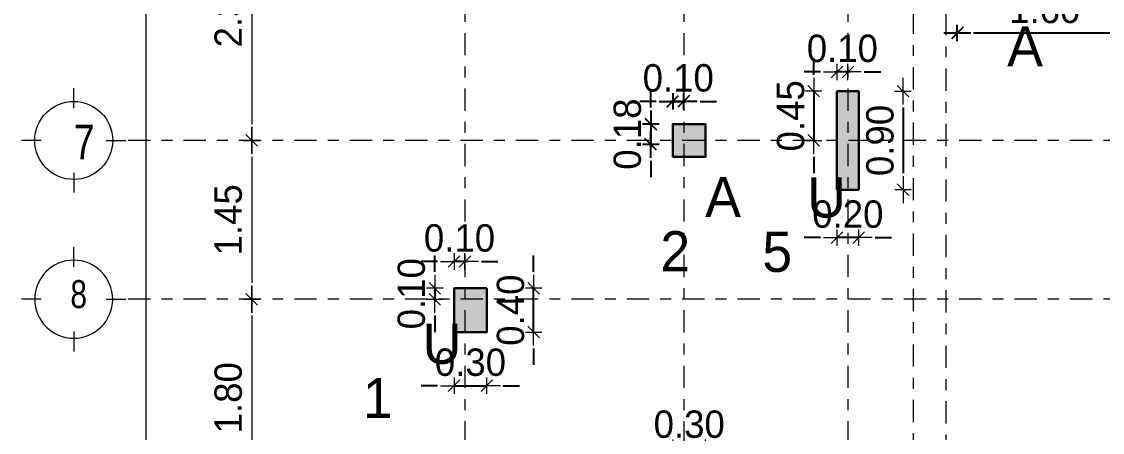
# Model space of a CAD drawing. Header units: inches. Extents: x -1583 to -1389, y -6910 to -6586.
# Drawn here: x -1456.87 to -1446.99, y -6616.13 to -6612.38 of the extents above; entities that cross this region are included whole.
import ezdxf

# ---------------------------------------------------------------- set-up
doc = ezdxf.new("R2010")
doc.units = ezdxf.units.IN
doc.header["$MEASUREMENT"] = 0
doc.linetypes.add('CENTERX2', pattern=[101.6, 63.5, -12.7, 12.7, -12.7])
doc.linetypes.add('DASHDOTX2', pattern=[50.8, 25.4, -12.7, 0, -12.7])
for name, color, linetype in [('Axsis', 8, 'CENTERX2'), ('footing', 5, 'Continuous'), ('U-r-p', 7, 'Continuous')]:
    doc.layers.add(name, color=color, linetype=linetype)
for name, color, linetype, lineweight in [('COLUMNS', 3, 'Continuous', 30), ('dime', 240, 'Continuous', 13), ('ejes', 134, 'Continuous', 15), ('F DIM IN', 147, 'Continuous', 5), ('st', 41, 'Continuous', 15), ('wall', 7, 'Continuous', 30)]:
    doc.layers.add(name, color=color, linetype=linetype, lineweight=lineweight)
doc.styles.add('ARIAL', font='arialbd.ttf', dxfattribs={"width": 0.8, "height": 500})
doc.styles.add('AX', font='xarab.shx', dxfattribs={"height": 0.12})
doc.styles.add('SOSA', font='sosa.shx')
doc.dimstyles.new('DIM-50', dxfattribs={"dimtxt": 0.25, "dimasz": 0.15, "dimexe": 0, "dimexo": 0, "dimgap": 0.05, "dimtad": 1, "dimzin": 0, "dimdsep": 46, "dimtxsty": 'SOSA', "dimblk1": 'DIM-TICK', "dimblk2": 'DIM-TICK', "dimsah": 1, "dimcen": 1, "dimse1": 1, "dimse2": 1, "dimclrd": 251, "dimclrt": 4, "dimadec": 0, "dimazin": 0, "dimtfac": 1.5, "dimtix": 1, "dimtmove": 0, "dimatfit": 0, "dimldrblk": 'DIM-TICK', "dimfxl": 1, "dimtolj": 1, "dimtzin": 0, "dimarcsym": 0})

# ---------------------------------------------------------------- blocks, each defined once
blk = doc.blocks.new('12556')
at = {"layer": 'COLUMNS'}
h = blk.add_hatch(color=1, dxfattribs=at)
h.set_gradient(color1=(0, 255, 0), color2=(0, 77, 0), rotation=45, centered=1, one_color=1, tint=0.15, name='INVCYLINDER')
h.paths.add_polyline_path([(764547.1607, 2210425.9969), (764547.3607, 2210425.9969), (764547.3607, 2210426.8969), (764547.1607, 2210426.8969)])
at = {"layer": 'COLUMNS', "color": 3}
blk.add_lwpolyline([(764547.1607, 2210425.9969), (764547.3607, 2210425.9969), (764547.3607, 2210426.8969), (764547.1607, 2210426.8969)], close=True, dxfattribs=at)
blk = doc.blocks.new('44545')
at = {"layer": 'COLUMNS'}
h = blk.add_hatch(color=1, dxfattribs=at)
h.set_gradient(color1=(0, 255, 0), color2=(0, 77, 0), rotation=45, centered=1, one_color=1, tint=0.15, name='INVCYLINDER')
h.paths.add_polyline_path([(764585.9324, 2210425.7365), (764585.6324, 2210425.7365), (764585.6324, 2210425.3365), (764585.9324, 2210425.3365)])
at = {"layer": 'COLUMNS', "color": 3}
blk.add_lwpolyline([(764585.9324, 2210425.7365), (764585.6324, 2210425.7365), (764585.6324, 2210425.3365), (764585.9324, 2210425.3365)], close=True, dxfattribs=at)
blk = doc.blocks.new('1215447849')
at = {"layer": 'F DIM IN', "color": 0}
for p, q in [((2873.4101, -5903.6358), (2873.4101, -5903.4558)), ((2873.1138, -5903.9321), (2872.9338, -5903.9321)), ((2873.7063, -5903.9321), (2873.8863, -5903.9321)), ((2873.4101, -5904.2284), (2873.4101, -5904.4084))]:
    blk.add_line(p, q, dxfattribs=at)
blk.add_circle((2873.4101, -5903.9321), 0.3563, dxfattribs=at)
blk = doc.blocks.new('DIM-TICK')
for p, q in [((-0.82, 0), (0.82, 0)), ((-0.354, -0.354), (0.354, 0.354)), ((0, 0.5), (0, -0.5))]:
    blk.add_line(p, q)
blk = doc.blocks.new('*D30')
at = {"layer": 'Defpoints', "color": 0, "transparency": 16777216}
for p in [(-1799.2913, -6615.9948), (-1799.469, -6618.3448), (-1799.2914, -6618.3448)]:
    blk.add_point(p, dxfattribs=at)
at = {"layer": 'dime', "color": 251, "lineweight": -2, "transparency": 16777216}
blk.add_line((-1799.469, -6616.1448), (-1799.469, -6618.1948), dxfattribs=at)
at = {"layer": 'dime', "color": 251, "lineweight": -2, "transparency": 16777216, "xscale": 0.15, "yscale": 0.15, "zscale": 0.15}
for p, rotation in [((-1799.469, -6615.9948), 90), ((-1799.469, -6618.3448), 270)]:
    blk.add_blockref('DIM-TICK', p, dxfattribs=dict(at, rotation=rotation))
at = {"layer": 'dime', "color": 4, "transparency": 16777216, "insert": (-1799.6825, -6617.1698), "char_height": 0.25, "attachment_point": 5, "rotation": 90, "style": 'SOSA'}
blk.add_mtext('\\A1;2.35', dxfattribs=at)
blk = doc.blocks.new('*D31')
at = {"layer": 'Defpoints', "color": 0, "transparency": 16777216}
for p in [(-1799.2914, -6618.3448), (-1799.469, -6619.7948), (-1799.3039, -6619.7948)]:
    blk.add_point(p, dxfattribs=at)
at = {"layer": 'dime', "color": 251, "lineweight": -2, "transparency": 16777216}
blk.add_line((-1799.469, -6618.4948), (-1799.469, -6619.6448), dxfattribs=at)
at = {"layer": 'dime', "color": 251, "lineweight": -2, "transparency": 16777216, "xscale": 0.15, "yscale": 0.15, "zscale": 0.15}
for p, rotation in [((-1799.469, -6618.3448), 90), ((-1799.469, -6619.7948), 270)]:
    blk.add_blockref('DIM-TICK', p, dxfattribs=dict(at, rotation=rotation))
at = {"layer": 'dime', "color": 4, "transparency": 16777216, "insert": (-1799.6825, -6619.0698), "char_height": 0.25, "attachment_point": 5, "rotation": 90, "style": 'SOSA'}
blk.add_mtext('\\A1;1.45', dxfattribs=at)
blk = doc.blocks.new('*D32')
at = {"layer": 'Defpoints', "color": 0, "transparency": 16777216}
for p in [(-1799.3039, -6619.7948), (-1799.469, -6621.5948), (-1799.3449, -6621.5948)]:
    blk.add_point(p, dxfattribs=at)
at = {"layer": 'dime', "color": 251, "lineweight": -2, "transparency": 16777216}
blk.add_line((-1799.469, -6619.9448), (-1799.469, -6621.4448), dxfattribs=at)
at = {"layer": 'dime', "color": 251, "lineweight": -2, "transparency": 16777216, "xscale": 0.15, "yscale": 0.15, "zscale": 0.15}
for p, rotation in [((-1799.469, -6619.7948), 90), ((-1799.469, -6621.5948), 270)]:
    blk.add_blockref('DIM-TICK', p, dxfattribs=dict(at, rotation=rotation))
at = {"layer": 'dime', "color": 4, "transparency": 16777216, "insert": (-1799.6825, -6620.6948), "char_height": 0.25, "attachment_point": 5, "rotation": 90, "style": 'SOSA'}
blk.add_mtext('\\A1;1.80', dxfattribs=at)
blk = doc.blocks.new('*D38')
at = {"layer": 'Defpoints', "color": 0, "transparency": 16777216}
for p in [(-1800.4342, -6599.0948), (-1797.6195, -6599.0948), (-1797.6195, -6629.0948)]:
    blk.add_point(p, dxfattribs=at)
at = {"layer": 'dime', "color": 251, "lineweight": -2, "transparency": 16777216}
blk.add_line((-1800.4342, -6628.9448), (-1800.4342, -6599.2448), dxfattribs=at)
at = {"layer": 'dime', "color": 251, "lineweight": -2, "transparency": 16777216, "xscale": 0.15, "yscale": 0.15, "zscale": 0.15}
for p, rotation in [((-1800.4342, -6599.0948), 90), ((-1800.4342, -6629.0948), 270)]:
    blk.add_blockref('DIM-TICK', p, dxfattribs=dict(at, rotation=rotation))
at = {"layer": 'dime', "color": 4, "transparency": 16777216, "insert": (-1800.6477, -6614.0948), "char_height": 0.25, "attachment_point": 5, "rotation": 90, "style": 'SOSA'}
blk.add_mtext('\\A1;30.00', dxfattribs=at)
blk = doc.blocks.new('*D124')
at = {"layer": 'Defpoints', "color": 0, "transparency": 16777216}
for p in [(-1452.919, -6614.5744), (-1452.919, -6614.8188), (-1452.819, -6614.8188)]:
    blk.add_point(p, dxfattribs=at)
at = {"layer": 'dime', "color": 251, "lineweight": -2, "transparency": 16777216}
for p, q in [((-1453.069, -6614.5744), (-1453.219, -6614.5744)), ((-1452.819, -6614.5744), (-1452.919, -6614.5744)), ((-1452.669, -6614.5744), (-1452.519, -6614.5744))]:
    blk.add_line(p, q, dxfattribs=at)
at = {"layer": 'dime', "color": 251, "lineweight": -2, "transparency": 16777216, "xscale": 0.15, "yscale": 0.15, "zscale": 0.15}
blk.add_blockref('DIM-TICK', (-1452.919, -6614.5744), dxfattribs=at)
at = {"layer": 'dime', "color": 251, "lineweight": -2, "transparency": 16777216, "xscale": 0.15, "yscale": 0.15, "zscale": 0.15, "rotation": 180}
blk.add_blockref('DIM-TICK', (-1452.819, -6614.5744), dxfattribs=at)
at = {"layer": 'dime', "color": 4, "transparency": 16777216, "insert": (-1452.869, -6614.3609), "char_height": 0.25, "attachment_point": 5, "style": 'SOSA'}
blk.add_mtext('\\A1;0.10', dxfattribs=at)
blk = doc.blocks.new('*D125')
at = {"layer": 'Defpoints', "color": 0, "transparency": 16777216}
for p in [(-1452.919, -6614.8188), (-1453.0946, -6614.9188), (-1452.919, -6614.9188)]:
    blk.add_point(p, dxfattribs=at)
at = {"layer": 'dime', "color": 251, "lineweight": -2, "transparency": 16777216}
for p, q in [((-1453.0946, -6614.6688), (-1453.0946, -6614.5188)), ((-1453.0946, -6614.8188), (-1453.0946, -6614.9188)), ((-1453.0946, -6615.0688), (-1453.0946, -6615.2188))]:
    blk.add_line(p, q, dxfattribs=at)
at = {"layer": 'dime', "color": 251, "lineweight": -2, "transparency": 16777216, "xscale": 0.15, "yscale": 0.15, "zscale": 0.15}
for p, rotation in [((-1453.0946, -6614.8188), 270), ((-1453.0946, -6614.9188), 90)]:
    blk.add_blockref('DIM-TICK', p, dxfattribs=dict(at, rotation=rotation))
at = {"layer": 'dime', "color": 4, "transparency": 16777216, "insert": (-1453.3081, -6614.8688), "char_height": 0.25, "attachment_point": 5, "rotation": 90, "style": 'SOSA'}
blk.add_mtext('\\A1;0.10', dxfattribs=at)
blk = doc.blocks.new('*D126')
at = {"layer": 'Defpoints', "color": 0, "transparency": 16777216}
for p in [(-1452.919, -6615.2188), (-1452.619, -6615.2188), (-1452.619, -6615.7093)]:
    blk.add_point(p, dxfattribs=at)
at = {"layer": 'dime', "color": 251, "lineweight": -2, "transparency": 16777216}
for p, q in [((-1453.069, -6615.7093), (-1453.219, -6615.7093)), ((-1452.919, -6615.7093), (-1452.619, -6615.7093)), ((-1452.469, -6615.7093), (-1452.319, -6615.7093))]:
    blk.add_line(p, q, dxfattribs=at)
at = {"layer": 'dime', "color": 251, "lineweight": -2, "transparency": 16777216, "xscale": 0.15, "yscale": 0.15, "zscale": 0.15}
blk.add_blockref('DIM-TICK', (-1452.919, -6615.7093), dxfattribs=at)
at = {"layer": 'dime', "color": 251, "lineweight": -2, "transparency": 16777216, "xscale": 0.15, "yscale": 0.15, "zscale": 0.15, "rotation": 180}
blk.add_blockref('DIM-TICK', (-1452.619, -6615.7093), dxfattribs=at)
at = {"layer": 'dime', "color": 4, "transparency": 16777216, "insert": (-1452.769, -6615.4958), "char_height": 0.25, "attachment_point": 5, "style": 'SOSA'}
blk.add_mtext('\\A1;0.30', dxfattribs=at)
blk = doc.blocks.new('*D127')
at = {"layer": 'Defpoints', "color": 0, "transparency": 16777216}
for p in [(-1452.619, -6614.8188), (-1452.1913, -6614.8188), (-1452.619, -6615.2188)]:
    blk.add_point(p, dxfattribs=at)
at = {"layer": 'dime', "color": 251, "lineweight": -2, "transparency": 16777216}
for p, q in [((-1452.1913, -6614.6688), (-1452.1913, -6614.5188)), ((-1452.1913, -6615.2188), (-1452.1913, -6614.8188)), ((-1452.1913, -6615.3688), (-1452.1913, -6615.5188))]:
    blk.add_line(p, q, dxfattribs=at)
at = {"layer": 'dime', "color": 251, "lineweight": -2, "transparency": 16777216, "xscale": 0.15, "yscale": 0.15, "zscale": 0.15}
for p, rotation in [((-1452.1913, -6614.8188), 270), ((-1452.1913, -6615.2188), 90)]:
    blk.add_blockref('DIM-TICK', p, dxfattribs=dict(at, rotation=rotation))
at = {"layer": 'dime', "color": 4, "transparency": 16777216, "insert": (-1452.4015, -6615.0188), "char_height": 0.25, "attachment_point": 5, "rotation": 90, "style": 'SOSA'}
blk.add_mtext('\\A1;0.40', dxfattribs=at)
blk = doc.blocks.new('*D168')
at = {"layer": 'Defpoints', "color": 0, "transparency": 16777216}
for p in [(-1450.919, -6616.2752), (-1450.919, -6616.4668), (-1450.619, -6616.4668)]:
    blk.add_point(p, dxfattribs=at)
at = {"layer": 'dime', "color": 251, "lineweight": -2, "transparency": 16777216}
for p, q in [((-1451.069, -6616.2752), (-1451.219, -6616.2752)), ((-1450.619, -6616.2752), (-1450.919, -6616.2752)), ((-1450.469, -6616.2752), (-1450.319, -6616.2752))]:
    blk.add_line(p, q, dxfattribs=at)
at = {"layer": 'dime', "color": 251, "lineweight": -2, "transparency": 16777216, "xscale": 0.15, "yscale": 0.15, "zscale": 0.15}
blk.add_blockref('DIM-TICK', (-1450.919, -6616.2752), dxfattribs=at)
at = {"layer": 'dime', "color": 251, "lineweight": -2, "transparency": 16777216, "xscale": 0.15, "yscale": 0.15, "zscale": 0.15, "rotation": 180}
blk.add_blockref('DIM-TICK', (-1450.619, -6616.2752), dxfattribs=at)
at = {"layer": 'dime', "color": 4, "transparency": 16777216, "insert": (-1450.769, -6616.0616), "char_height": 0.25, "attachment_point": 5, "style": 'SOSA'}
blk.add_mtext('\\A1;0.30', dxfattribs=at)
blk = doc.blocks.new('*D177')
at = {"layer": 'Defpoints', "color": 0, "transparency": 16777216}
for p in [(-1449.419, -6612.8431), (-1449.419, -6613.0188), (-1449.319, -6613.0188)]:
    blk.add_point(p, dxfattribs=at)
at = {"layer": 'dime', "color": 251, "lineweight": -2, "transparency": 16777216}
for p, q in [((-1449.569, -6612.8431), (-1449.719, -6612.8431)), ((-1449.319, -6612.8431), (-1449.419, -6612.8431)), ((-1449.169, -6612.8431), (-1449.019, -6612.8431))]:
    blk.add_line(p, q, dxfattribs=at)
at = {"layer": 'dime', "color": 251, "lineweight": -2, "transparency": 16777216, "xscale": 0.15, "yscale": 0.15, "zscale": 0.15}
blk.add_blockref('DIM-TICK', (-1449.419, -6612.8431), dxfattribs=at)
at = {"layer": 'dime', "color": 251, "lineweight": -2, "transparency": 16777216, "xscale": 0.15, "yscale": 0.15, "zscale": 0.15, "rotation": 180}
blk.add_blockref('DIM-TICK', (-1449.319, -6612.8431), dxfattribs=at)
at = {"layer": 'dime', "color": 4, "transparency": 16777216, "insert": (-1449.369, -6612.6296), "char_height": 0.25, "attachment_point": 5, "style": 'SOSA'}
blk.add_mtext('\\A1;0.10', dxfattribs=at)
blk = doc.blocks.new('*D178')
at = {"layer": 'Defpoints', "color": 0, "transparency": 16777216}
for p in [(-1449.419, -6613.0188), (-1449.6315, -6613.4688), (-1449.419, -6613.4688)]:
    blk.add_point(p, dxfattribs=at)
at = {"layer": 'dime', "color": 251, "lineweight": -2, "transparency": 16777216}
for p, q in [((-1449.6315, -6612.8688), (-1449.6315, -6612.7188)), ((-1449.6315, -6613.0188), (-1449.6315, -6613.4688)), ((-1449.6315, -6613.6188), (-1449.6315, -6613.7688))]:
    blk.add_line(p, q, dxfattribs=at)
at = {"layer": 'dime', "color": 251, "lineweight": -2, "transparency": 16777216, "xscale": 0.15, "yscale": 0.15, "zscale": 0.15}
for p, rotation in [((-1449.6315, -6613.0188), 270), ((-1449.6315, -6613.4688), 90)]:
    blk.add_blockref('DIM-TICK', p, dxfattribs=dict(at, rotation=rotation))
at = {"layer": 'dime', "color": 4, "transparency": 16777216, "insert": (-1449.8416, -6613.2438), "char_height": 0.25, "attachment_point": 5, "rotation": 90, "style": 'SOSA'}
blk.add_mtext('\\A1;0.45', dxfattribs=at)
blk = doc.blocks.new('*D179')
at = {"layer": 'Defpoints', "color": 0, "transparency": 16777216}
for p in [(-1449.219, -6613.0188), (-1449.219, -6613.9188), (-1448.8145, -6613.9188)]:
    blk.add_point(p, dxfattribs=at)
at = {"layer": 'dime', "color": 251, "lineweight": -2, "transparency": 16777216}
blk.add_line((-1448.8145, -6613.1688), (-1448.8145, -6613.7688), dxfattribs=at)
at = {"layer": 'dime', "color": 251, "lineweight": -2, "transparency": 16777216, "xscale": 0.15, "yscale": 0.15, "zscale": 0.15}
for p, rotation in [((-1448.8145, -6613.0188), 90), ((-1448.8145, -6613.9188), 270)]:
    blk.add_blockref('DIM-TICK', p, dxfattribs=dict(at, rotation=rotation))
at = {"layer": 'dime', "color": 4, "transparency": 16777216, "insert": (-1449.0247, -6613.4688), "char_height": 0.25, "attachment_point": 5, "rotation": 90, "style": 'SOSA'}
blk.add_mtext('\\A1;0.90', dxfattribs=at)
blk = doc.blocks.new('*D180')
at = {"layer": 'Defpoints', "color": 0, "transparency": 16777216}
for p in [(-1449.419, -6613.9188), (-1449.219, -6613.9188), (-1449.419, -6614.3565)]:
    blk.add_point(p, dxfattribs=at)
at = {"layer": 'dime', "color": 251, "lineweight": -2, "transparency": 16777216}
for p, q in [((-1449.569, -6614.3565), (-1449.719, -6614.3565)), ((-1449.219, -6614.3565), (-1449.419, -6614.3565)), ((-1449.069, -6614.3565), (-1448.919, -6614.3565))]:
    blk.add_line(p, q, dxfattribs=at)
at = {"layer": 'dime', "color": 251, "lineweight": -2, "transparency": 16777216, "xscale": 0.15, "yscale": 0.15, "zscale": 0.15}
blk.add_blockref('DIM-TICK', (-1449.419, -6614.3565), dxfattribs=at)
at = {"layer": 'dime', "color": 251, "lineweight": -2, "transparency": 16777216, "xscale": 0.15, "yscale": 0.15, "zscale": 0.15, "rotation": 180}
blk.add_blockref('DIM-TICK', (-1449.219, -6614.3565), dxfattribs=at)
at = {"layer": 'dime', "color": 4, "transparency": 16777216, "insert": (-1449.319, -6614.143), "char_height": 0.25, "attachment_point": 5, "style": 'SOSA'}
blk.add_mtext('\\A1;0.20', dxfattribs=at)
blk = doc.blocks.new('U-r-p')
at = {"layer": 'U-r-p', "color": 4, "style": 'AX', "flags": 4}
for tag, p, height in [('R', (0.1356, 0.2047), 0.2304), ('1', (-0.3182, -0.04), 0.192)]:
    blk.add_attdef(tag, p, '', height=height, dxfattribs=at)
blk = doc.blocks.new('*D303')
at = {"layer": 'Defpoints', "color": 0, "transparency": 16777216}
for p in [(-1446.719, -6612.1278), (-1448.3194, -6612.2188), (-1448.3194, -6612.4876)]:
    blk.add_point(p, dxfattribs=at)
at = {"layer": 'footing', "color": 251, "lineweight": -2, "transparency": 16777216}
blk.add_line((-1446.869, -6612.4876), (-1448.1694, -6612.4876), dxfattribs=at)
at = {"layer": 'footing', "color": 251, "lineweight": -2, "transparency": 16777216, "xscale": 0.15, "yscale": 0.15, "zscale": 0.15, "rotation": 180}
blk.add_blockref('DIM-TICK', (-1448.3194, -6612.4876), dxfattribs=at)
at = {"layer": 'footing', "color": 251, "lineweight": -2, "transparency": 16777216, "xscale": 0.15, "yscale": 0.15, "zscale": 0.15}
blk.add_blockref('DIM-TICK', (-1446.719, -6612.4876), dxfattribs=at)
at = {"layer": 'footing', "color": 4, "transparency": 16777216, "insert": (-1447.5192, -6612.2738), "char_height": 0.25, "attachment_point": 5, "style": 'SOSA'}
blk.add_mtext('\\A1;1.60', dxfattribs=at)
blk = doc.blocks.new('*D305')
at = {"layer": 'Defpoints', "color": 0, "transparency": 16777216}
for p in [(-1450.9199, -6613.1123), (-1450.9199, -6613.3188), (-1450.819, -6613.3188)]:
    blk.add_point(p, dxfattribs=at)
at = {"layer": 'footing', "color": 251, "lineweight": -2, "transparency": 16777216}
for p, q in [((-1451.0699, -6613.1123), (-1451.2199, -6613.1123)), ((-1450.819, -6613.1123), (-1450.9199, -6613.1123)), ((-1450.669, -6613.1123), (-1450.519, -6613.1123))]:
    blk.add_line(p, q, dxfattribs=at)
at = {"layer": 'footing', "color": 251, "lineweight": -2, "transparency": 16777216, "xscale": 0.15, "yscale": 0.15, "zscale": 0.15}
blk.add_blockref('DIM-TICK', (-1450.9199, -6613.1123), dxfattribs=at)
at = {"layer": 'footing', "color": 251, "lineweight": -2, "transparency": 16777216, "xscale": 0.15, "yscale": 0.15, "zscale": 0.15, "rotation": 180}
blk.add_blockref('DIM-TICK', (-1450.819, -6613.1123), dxfattribs=at)
at = {"layer": 'footing', "color": 4, "transparency": 16777216, "insert": (-1450.8694, -6612.8988), "char_height": 0.25, "attachment_point": 5, "style": 'SOSA'}
blk.add_mtext('\\A1;0.10', dxfattribs=at)
blk = doc.blocks.new('*D306')
at = {"layer": 'Defpoints', "color": 0, "transparency": 16777216}
for p in [(-1450.9199, -6613.3188), (-1451.1202, -6613.5035), (-1450.9199, -6613.5035)]:
    blk.add_point(p, dxfattribs=at)
at = {"layer": 'footing', "color": 251, "lineweight": -2, "transparency": 16777216}
for p, q in [((-1451.1202, -6613.1688), (-1451.1202, -6613.0188)), ((-1451.1202, -6613.3188), (-1451.1202, -6613.5035)), ((-1451.1202, -6613.6535), (-1451.1202, -6613.8035))]:
    blk.add_line(p, q, dxfattribs=at)
at = {"layer": 'footing', "color": 251, "lineweight": -2, "transparency": 16777216, "xscale": 0.15, "yscale": 0.15, "zscale": 0.15}
for p, rotation in [((-1451.1202, -6613.3188), 270), ((-1451.1202, -6613.5035), 90)]:
    blk.add_blockref('DIM-TICK', p, dxfattribs=dict(at, rotation=rotation))
at = {"layer": 'footing', "color": 4, "transparency": 16777216, "insert": (-1451.3337, -6613.4111), "char_height": 0.25, "attachment_point": 5, "rotation": 90, "style": 'SOSA'}
blk.add_mtext('\\A1;0.18', dxfattribs=at)
blk = doc.blocks.new('25698555')
at = {"layer": 'Axsis', "color": 251, "linetype": 'DASHDOTX2', "lineweight": 5, "ltscale": 0.008, "true_color": 0x636466}
for p, q in [((-1797.5195, -6596.0948), (-1797.5195, -6632.0948)), ((-1795.5195, -6596.0948), (-1795.5195, -6632.0948)), ((-1794.0195, -6596.0948), (-1794.0195, -6632.0948)), ((-1778.6195, -6618.3448), (-1800.6195, -6618.3448)), ((-1778.6195, -6619.7948), (-1800.6195, -6619.7948))]:
    blk.add_line(p, q, dxfattribs=at)
for points in [[(-1793.2748, -6632.0948), (-1793.4195, -6631.551), (-1793.4195, -6596.6387), (-1793.2748, -6596.0948)], [(-1792.4767, -6632.0948), (-1793.1195, -6631.5633), (-1793.1195, -6596.6264), (-1792.4767, -6596.0948)]]:
    blk.add_lwpolyline(points, dxfattribs=at)
at = {"layer": 'wall', "color": 116, "true_color": 0x136734, "rotation": 270}
blk.add_blockref('1215447849', (4102.8363, -3744.9348), dxfattribs=at)
at = {"layer": 'wall', "color": 116, "true_color": 0x136734, "xscale": -1, "rotation": 270}
blk.add_blockref('1215447849', (4102.8363, -9493.2049), dxfattribs=at)
at = {"layer": 'ejes', "color": 116, "ltscale": 0.05, "true_color": 0x136734, "attachment_point": 9, "style": 'ARIAL'}
for s, insert, char_height, width in [('{\\fBankGothic Md BT|b0|i0|c178|p34;7}', (-1800.9056, -6618.5188), 0.3185, 0.338458), ('{\\fBankGothic Md BT|b0|i0|c178|p34;8}', (-1800.9747, -6619.8791), 0.2548, 0.270767)]:
    blk.add_mtext(s, dxfattribs=dict(at, insert=insert, char_height=char_height, width=width))
at = {"layer": 'dime', "color": 1}
dim = blk.add_linear_dim(base=(-1800.4342, -6599.0948), p1=(-1797.6195, -6629.0948), p2=(-1797.6195, -6599.0948), angle=90, dimstyle='DIM-50', dxfattribs=at)
dim.commit()
dim.dimension.update_dxf_attribs({"geometry": '*D38', "text_midpoint": (-1800.6477, -6614.0948)})
for base, p1, p2, picture, middle in [((-1799.469, -6618.3448), (-1799.2913, -6615.9948), (-1799.2914, -6618.3448), '*D30', (-1799.6825, -6617.1698)), ((-1799.469, -6619.7948), (-1799.2914, -6618.3448), (-1799.3039, -6619.7948), '*D31', (-1799.6825, -6619.0698)), ((-1799.469, -6621.5948), (-1799.3039, -6619.7948), (-1799.3449, -6621.5948), '*D32', (-1799.6825, -6620.6948))]:
    dim = blk.add_linear_dim(base=base, p1=p1, p2=p2, angle=90, dimstyle='DIM-50', override={"dimtmove": 1}, dxfattribs=at)
    dim.commit()
    dim.dimension.update_dxf_attribs({"geometry": picture, "text_midpoint": middle})

msp = doc.modelspace()

# ---------------------------------------------------------------- hatches: boundary and pattern name
at = {"layer": 'COLUMNS'}
h = msp.add_hatch(color=1, dxfattribs=at)
h.set_gradient(color1=(0, 255, 0), color2=(0, 77, 0), rotation=45, centered=1, one_color=1, tint=0.15, name='INVCYLINDER')
h.paths.add_polyline_path([(-1450.619, -6613.3188), (-1450.9199, -6613.3188), (-1450.9199, -6613.6188), (-1450.619, -6613.6188)])

# ---------------------------------------------------------------- linework, layer by layer
at = {"layer": 'COLUMNS', "color": 3}
msp.add_lwpolyline([(-1450.9199, -6613.6188), (-1450.9199, -6613.3188), (-1450.619, -6613.3188), (-1450.619, -6613.6188)], close=True, dxfattribs=at)

# ---------------------------------------------------------------- block references
at = {"color": 0}
ref = msp.add_blockref('U-r-p', (-1448.0427, -6613.1453), dxfattribs=dict(at, xscale=2.295651420719381, yscale=2.295651420719381, zscale=2.295651420719381))
ref.add_attrib('U', 'A', (-1447.8629, -6612.7928), dxfattribs={"layer": 'st', "color": 0, "height": 0.3673, "style": 'AX', "flags": 4})
ref = msp.add_blockref('U-r-p', (-1450.8036, -6614.5211), dxfattribs=dict(at, xscale=2.295651420719381, yscale=2.295651420719381, zscale=2.295651420719381))
ref.add_attrib('U', 'A', (-1450.6238, -6614.1685), dxfattribs={"layer": 'st', "color": 0, "height": 0.3673, "style": 'AX', "flags": 4})
ref.add_attrib('1', ' 2', (-1451.1698, -6614.6643), dxfattribs={"layer": 'st', "color": 0, "height": 0.3673, "style": 'AX', "flags": 4})
ref = msp.add_blockref('U-r-p', (-1449.8714, -6614.5263), dxfattribs=dict(at, xscale=2.295651420719381, yscale=2.295651420719381, zscale=2.295651420719381))
ref.add_attrib('U', 'U', (-1449.6916, -6614.1737), dxfattribs={"layer": 'st', "color": 0, "height": 0.3673, "style": 'AX', "flags": 4})
ref.add_attrib('1', ' 5', (-1450.2376, -6614.6695), dxfattribs={"layer": 'st', "color": 0, "height": 0.3673, "style": 'AX', "flags": 4})
ref = msp.add_blockref('U-r-p', (-1453.3857, -6615.8619), dxfattribs=dict(at, xscale=2.295651420719381, yscale=2.295651420719381, zscale=2.295651420719381))
ref.add_attrib('U', 'U', (-1453.2059, -6615.5094), dxfattribs={"layer": 'st', "color": 0, "height": 0.3673, "style": 'AX', "flags": 4})
ref.add_attrib('1', '1', (-1453.7519, -6616.0051), dxfattribs={"layer": 'st', "color": 0, "height": 0.3673, "style": 'AX', "flags": 4})
at = {"layer": 'COLUMNS'}
for name, p in [('44545', (-766038.5514, -2217040.5553)), ('12556', (-765996.5797, -2217039.9157))]:
    msp.add_blockref(name, p, dxfattribs=at)
at = {"layer": 'dime', "color": 1}
msp.add_blockref('25698555', (344.7006, 4.876), dxfattribs=at)

# ---------------------------------------------------------------- dimensions: what is measured, and where the dimension line sits
for p1, p2, distance, picture, middle in [((-1449.319, -6613.0188), (-1449.419, -6613.0188), -0.1757, '*D177', (-1449.369, -6612.6296)), ((-1449.419, -6613.0188), (-1449.419, -6613.4688), -0.2126, '*D178', (-1449.8416, -6613.2438)), ((-1449.219, -6613.0188), (-1449.219, -6613.9188), 0.4044, '*D179', (-1449.0247, -6613.4688)), ((-1449.219, -6613.9188), (-1449.419, -6613.9188), 0.4377, '*D180', (-1449.319, -6614.143)), ((-1452.819, -6614.8188), (-1452.919, -6614.8188), -0.2444, '*D124', (-1452.869, -6614.3609)), ((-1452.919, -6614.8188), (-1452.919, -6614.9188), -0.1756, '*D125', (-1453.3081, -6614.8688)), ((-1452.619, -6615.2188), (-1452.619, -6614.8188), -0.4276, '*D127', (-1452.4015, -6615.0188)), ((-1452.919, -6615.2188), (-1452.619, -6615.2188), -0.4905, '*D126', (-1452.769, -6615.4958)), ((-1450.619, -6616.4668), (-1450.919, -6616.4668), -0.1917, '*D168', (-1450.769, -6616.0616))]:
    dim = msp.add_aligned_dim(p1=p1, p2=p2, distance=distance, dimstyle='DIM-50', dxfattribs=at)
    dim.commit()
    dim.dimension.update_dxf_attribs({"geometry": picture, "text_midpoint": middle})
at = {"layer": 'footing', "color": 1}
for base, p1, p2, picture, middle in [((-1448.3194, -6612.4876), (-1446.719, -6612.1278), (-1448.3194, -6612.2188), '*D303', (-1447.5192, -6612.2738)), ((-1450.9199, -6613.1123), (-1450.819, -6613.3188), (-1450.9199, -6613.3188), '*D305', (-1450.8694, -6612.8988))]:
    dim = msp.add_linear_dim(base=base, p1=p1, p2=p2, dimstyle='DIM-50', dxfattribs=at)
    dim.commit()
    dim.dimension.update_dxf_attribs({"geometry": picture, "text_midpoint": middle})
dim = msp.add_linear_dim(base=(-1451.1202, -6613.5035), p1=(-1450.9199, -6613.3188), p2=(-1450.9199, -6613.5035), angle=90, dimstyle='DIM-50', dxfattribs=at)
dim.commit()
dim.dimension.update_dxf_attribs({"geometry": '*D306', "text_midpoint": (-1451.3337, -6613.4111)})

doc.saveas('drawing.dxf')
